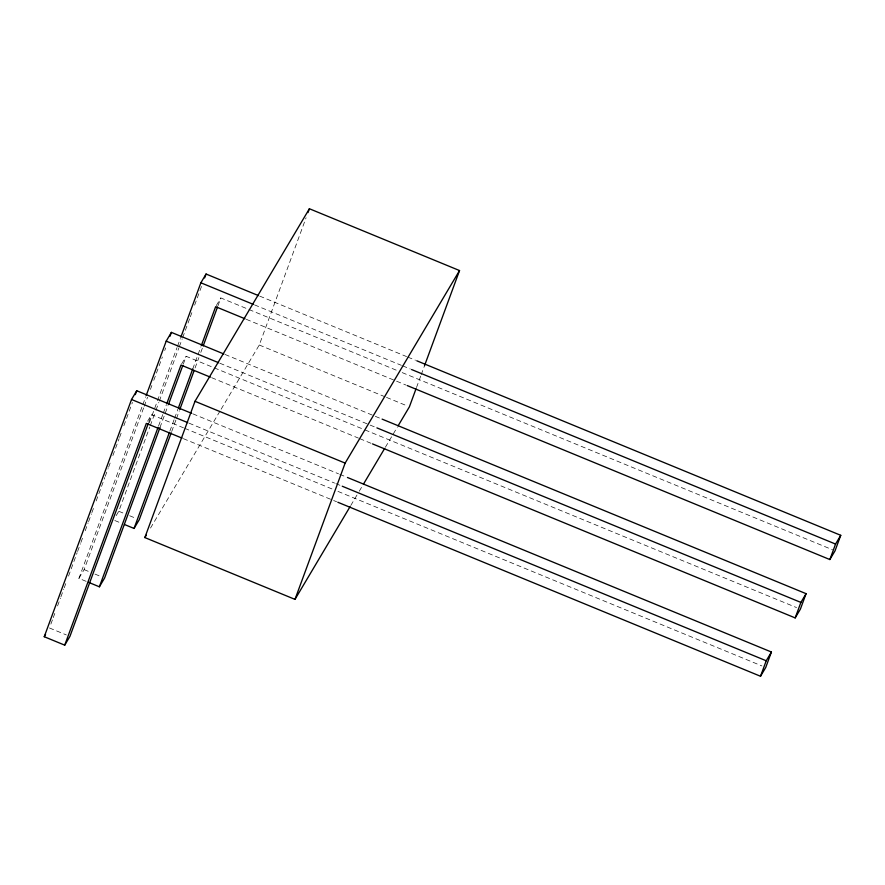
<?xml version="1.0" encoding="UTF-8"?>
<svg xmlns="http://www.w3.org/2000/svg" width="885" height="885" viewBox="0 0 885 885"><rect width="100%" height="100%" fill="white"/><g stroke="black" fill="none" stroke-linecap="round" stroke-linejoin="round"><path stroke-width="0.66" stroke-dasharray="4.42 3.32" d="M50.876 624.08L52.79 618.903M53.266 617.597L55.655 611.115M57.558 605.937L60.423 598.16M60.899 596.855L63.764 589.078M64.24 587.784L66.618 581.301M68.532 576.113L77.117 552.782M77.592 551.488L80.458 543.711M80.933 542.416L83.312 535.934M85.225 530.746L88.08 522.969M88.566 521.674L91.42 513.897M91.896 512.592L94.286 506.109M96.188 500.932L104.773 477.59M105.26 476.296L108.114 468.519M108.589 467.225L110.979 460.742M112.882 455.554L119.088 438.706M119.563 437.411L121.953 430.929M123.856 425.74L132.44 402.409M86.144 581.345L78.92 578.37L142.352 405.961M142.828 404.666L145.693 396.878M78.92 578.37L84.119 569.619L143.735 407.576M144.211 406.281L147.552 397.199M150.417 389.422L151.844 385.539M153.758 380.351L162.342 357.02M164.721 350.537L165.683 347.938M148.647 422.433L151.512 414.656L183.438 427.798M149.355 422.798L156.988 402.055M157.464 400.761L177.022 347.606M177.498 346.312L180.363 338.535M116.178 515.645L118.778 511.264L149.786 427.001M150.262 425.707L155.506 411.448M155.992 410.153L158.846 402.376M159.322 401.082L178.881 347.927M179.356 346.632L182.221 338.855M182.697 337.561L189.855 318.113M190.33 316.819L192.233 311.631M194.623 305.148L201.78 285.7M158.559 426.006L162.851 414.335M163.327 413.029L166.192 405.253M159.942 427.621L168.05 405.573M183.317 364.078L186.182 356.301L212.997 367.341M169.843 431.194L174.135 419.523M174.611 418.229L177.951 409.147M192.742 368.945L200.851 346.898M171.701 431.515L175.993 419.844M176.469 418.55L179.334 410.773M195.076 367.972L198.893 357.595M200.806 352.418L202.709 347.23M217.987 305.734L220.841 297.946L247.656 308.987M221.128 409.202L259.261 345.017L306.088 217.743M416.492 387.541L420.751 375.97M421.216 374.676L424.534 365.682M147.607 421.216L151.512 414.656M181.624 363.956L186.182 356.301M216.294 305.602L220.841 297.946M150.505 528.068L220.42 410.386M350.781 505.479L358.547 492.403M359.255 491.219L362.784 485.268M385.384 447.235L397.387 427.024M259.703 296.11L406.558 356.578M407.841 357.098L415.496 360.25M254.504 304.871L401.359 365.328M402.642 365.848L410.297 369.001M248.939 309.518L397.066 370.494M402.166 372.596L832.497 549.751M246.295 319.319L405.905 385.03M259.261 345.017L385.218 396.867M386.491 397.387L406.857 405.772M225.033 354.465L380.838 418.605M219.834 363.215L375.638 427.355M214.27 367.861L363.669 429.369M364.952 429.9L796.555 607.575M211.626 377.674L358.469 438.119M359.752 438.65L371.246 443.385M192.919 413.87L338.501 473.807M339.785 474.327L346.168 476.96M189.003 423.152L334.585 483.077M335.858 483.608L340.968 485.71M184.711 428.318L332.837 489.294M337.948 491.396L761.885 665.929M183.339 438.65L336.577 501.729M118.778 511.264L123.601 513.256M129.619 515.734L135.648 518.212M114.784 520.513L120.814 522.991M84.119 569.619L90.137 572.097M94.96 574.077L100.978 576.566M49.449 627.974L66.309 634.91"/><path stroke-width="1.33" d="M148.171 423.727L69.926 636.403L64.727 645.154L44.25 636.724L131.533 399.489L136.732 390.739L191.647 413.339M135.305 394.633L136.732 390.739M146.169 395.584L166.203 341.134L171.402 332.384L223.761 353.945M169.975 336.278L171.402 332.384M64.727 645.154L146.313 423.406L182.067 438.119M180.839 337.229L200.873 282.791L206.072 274.029L258.431 295.59M204.634 277.923L206.072 274.029M88.555 582.341L99.385 586.799L158.072 427.3M166.668 403.958L180.982 365.051L210.342 377.143M159.942 427.621L104.585 578.049L99.385 586.799M168.526 404.279L182.841 365.372M124.42 524.484L134.055 528.445L169.367 432.488M178.427 407.852L192.742 368.945M201.326 345.604L215.641 306.697L245.012 318.788M171.225 432.809L139.255 519.694L134.055 528.445M179.81 409.467L194.125 370.572M203.196 345.924L217.5 307.029M350.073 506.662L294.993 599.377L144.852 537.571L194.999 401.303L309.396 208.738L459.536 270.556L424.534 365.682M307.98 212.599L309.396 208.738M294.993 599.377L345.139 463.109L459.536 270.556M416.016 388.825L409.401 406.823L398.095 425.84M337.849 502.26L760.514 676.262L766.222 660.774L771.421 652.024L347.44 477.48M771.421 652.024L765.724 667.511L760.514 676.262M372.519 443.905L795.184 617.907L800.881 602.419L806.08 593.669L382.11 419.125M806.08 593.669L800.383 609.157L795.184 617.907M407.188 385.55L829.853 559.552L835.551 544.065L840.75 535.314L416.78 360.781M840.75 535.314L835.053 550.802L829.853 559.552M44.25 636.724L45.555 634.534M144.852 537.571L146.268 535.193M363.492 484.084L384.676 448.418M200.873 282.791L253.232 304.34M411.58 369.532L835.551 544.065M166.203 341.134L218.562 362.695M376.91 427.886L800.881 602.419M194.999 401.303L345.139 463.109M131.533 399.489L187.72 422.621M342.241 486.23L766.222 660.774"/></g></svg>
